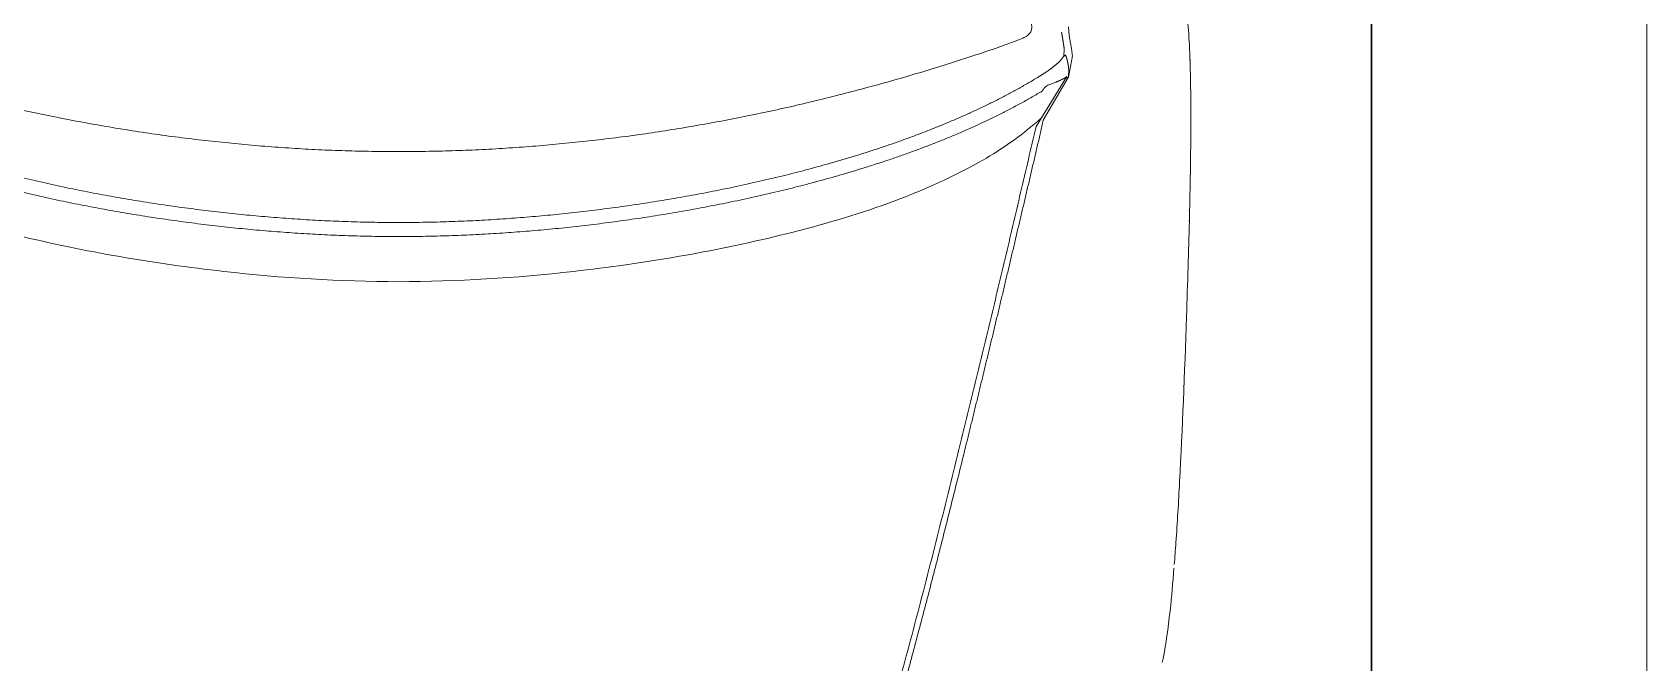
# Model space of a CAD drawing. Extents: x -2012 to 34975, y -1043 to 8321.
# Drawn here: x 33656.5 to 33824.4, y 1494.4 to 1559.9 of the extents above; entities that cross this region are included whole.
import ezdxf
from ezdxf.xclip import XClip

# ---------------------------------------------------------------- set-up
doc = ezdxf.new("R2010")
doc.units = 0
doc.header["$LTSCALE"] = 25
doc.header["$XCLIPFRAME"] = 0
doc.layers.get('0').update_dxf_attribs({"color": 9, "lineweight": 9})
for name, color, linetype, lineweight in [('04', 9, 'Continuous', 9), ('06D', 9, 'Continuous', 9), ('E-KABLO', 7, 'Continuous', 30)]:
    doc.layers.add(name, color=color, linetype=linetype, lineweight=lineweight)

# ---------------------------------------------------------------- blocks, each defined once
blk = doc.blocks.new('p-araba-polo')
at = {"extrusion": (0, 0, -1)}
for p, q in [((1.033, 0.6629), (1.0852, 0.695)), ((1.0841, 0.6962), (1.0396, 0.6705)), ((1.1066, 0.7007), (1.0845, 0.6967)), ((1.1073, 0.6936), (1.1062, 0.6918)), ((1.1134, 0.6923), (1.1062, 0.6918)), ((1.1134, 0.6923), (1.1134, 0.6923)), ((1.1367, 0.6968), (1.1276, 0.6974))]:
    blk.add_line(p, q, dxfattribs=at)
for points, degree, knots in [([(0.578, 0.8067), (0.5852, 0.8073), (0.6136, 0.8094), (0.6943, 0.8142), (0.7938, 0.8181), (0.9022, 0.8216), (0.9869, 0.8238), (1.0486, 0.8241), (1.0808, 0.8236)], 3, [0, 0, 0, 0, 0.049552, 0.182368, 0.511137, 0.607099, 0.78604, 1, 1, 1, 1]), ([(0.5894, 0.8074), (0.5894, 0.8074), (0.5894, 0.8074), (0.5894, 0.8074), (0.5894, 0.8074), (0.5894, 0.8074), (0.5894, 0.8074), (0.5894, 0.8074), (0.5894, 0.8074), (0.5894, 0.8074), (0.5894, 0.8074), (0.5894, 0.8074), (0.5894, 0.8074), (0.5894, 0.8074), (0.5894, 0.8074)], 7, [0, 0, 0, 0, 0, 0, 0, 0, 1, 1, 1, 1, 1, 1, 1, 1, 1, 1, 1, 1, 1, 1, 1]), ([(0.4758, 0.7941), (0.4779, 0.7946), (0.4931, 0.7978), (0.5106, 0.8003), (0.5297, 0.8023)], 3, [0, 0, 0, 0, 0.124213, 1, 1, 1, 1]), ([(1.0835, 0.6949), (1.0835, 0.6949), (1.0835, 0.6949), (1.0835, 0.6949), (1.0835, 0.6949), (1.0835, 0.6949), (1.0835, 0.6949), (1.0835, 0.6949), (1.0835, 0.6949), (1.0835, 0.6949), (1.0835, 0.6949)], 5, [0, 0, 0, 0, 0, 0, 1, 1, 1, 1, 1, 1.000001, 1.000001, 1.000001, 1.000001, 1.000001, 1.000001]), ([(1.0853, 0.6968), (1.0851, 0.6968), (1.0847, 0.6968), (1.0844, 0.6966), (1.0841, 0.6965), (1.0841, 0.6963), (1.0841, 0.6962)], 3, [0, 0, 0, 0, 0.226641, 0.489612, 0.73866, 1, 1, 1, 1]), ([(1.093, 0.6968), (1.0925, 0.6969), (1.0916, 0.6969), (1.0908, 0.6969), (1.0904, 0.6969)], 3, [0, 0, 0, 0, 0.627101, 1, 1, 1, 1]), ([(1.0954, 0.6966), (1.095, 0.6967), (1.0942, 0.6968), (1.0934, 0.6968), (1.093, 0.6968)], 3, [0, 0, 0, 0, 0.505636, 1, 1, 1, 1]), ([(1.1073, 0.6936), (1.1072, 0.6936), (1.107, 0.6938), (1.1066, 0.6939), (1.1062, 0.6941), (1.106, 0.6942)], 3, [0, 0, 0, 0, 0.23445, 0.472231, 1, 1, 1, 1]), ([(1.1066, 0.7007), (1.1085, 0.7005), (1.1121, 0.7001), (1.1174, 0.6992), (1.1226, 0.6983), (1.1259, 0.6977), (1.1276, 0.6974)], 3, [0, 0, 0, 0, 0.249853, 0.499728, 0.749768, 1, 1, 1, 1]), ([(1.1075, 0.6933), (1.1074, 0.6934), (1.1074, 0.6935), (1.1073, 0.6935), (1.1073, 0.6936)], 3, [0, 0, 0, 0, 0.501057, 1, 1, 1, 1]), ([(1.0739, 0.6723), (1.0744, 0.6729), (1.0755, 0.6741), (1.0761, 0.6756), (1.0764, 0.6763)], 3, [0, 0, 0, 0, 0.499911, 1, 1, 1, 1]), ([(1.0764, 0.6763), (1.0769, 0.6775), (1.0778, 0.68), (1.0787, 0.6824), (1.0792, 0.6836)], 3, [0, 0, 0, 0, 0.511036, 1, 1, 1, 1]), ([(1.033, 0.6629), (1.0101, 0.6576), (0.9644, 0.6469), (0.8959, 0.6308), (0.8275, 0.6145), (0.7594, 0.598), (0.7142, 0.5869), (0.6916, 0.5814)], 3, [0, 0, 0, 0, 0.200074, 0.400125, 0.600159, 0.800117, 1, 1, 1, 1]), ([(1.1426, 0.6577), (1.141, 0.658), (1.1379, 0.6585), (1.1335, 0.6585), (1.1295, 0.6564), (1.1265, 0.6525), (1.1242, 0.6477), (1.1229, 0.6442), (1.1222, 0.6424)], 3, [0, 0, 0, 0, 0.19548, 0.351811, 0.493077, 0.645392, 0.816793, 1, 1, 1, 1]), ([(1.1222, 0.6424), (1.1229, 0.6442), (1.1242, 0.6477), (1.1265, 0.6525), (1.1295, 0.6564), (1.1335, 0.6585), (1.1379, 0.6585), (1.141, 0.658), (1.1426, 0.6577)], 3, [0, 0, 0, 0, 0.183207, 0.354608, 0.506923, 0.648189, 0.80452, 1, 1, 1, 1]), ([(1.0993, 0.5749), (1.102, 0.5834), (1.1072, 0.5996), (1.1147, 0.6221), (1.1199, 0.6361), (1.1222, 0.6424)], 3, [0, 0, 0, 0, 0.374907, 0.71679, 1, 1, 1, 1]), ([(0.3769, 0.5048), (0.3854, 0.5073), (0.4025, 0.5121), (0.4283, 0.5193), (0.4542, 0.5264), (0.4802, 0.5334), (0.5063, 0.5403), (0.5325, 0.5472), (0.5587, 0.554), (0.5851, 0.5608), (0.6115, 0.5675), (0.6379, 0.5742), (0.6644, 0.5808), (0.6821, 0.5852), (0.6909, 0.5874)], 3, [0, 0, 0, 0, 0.083342, 0.166682, 0.25, 0.333306, 0.416615, 0.499936, 0.583268, 0.666606, 0.749946, 0.83329, 0.916643, 1, 1, 1, 1]), ([(0.6916, 0.5814), (0.6764, 0.5776), (0.6461, 0.5701), (0.6008, 0.5587), (0.5557, 0.5472), (0.5107, 0.5355), (0.4661, 0.5235), (0.4216, 0.5114), (0.3923, 0.5031), (0.3777, 0.4989)], 3, [0, 0, 0, 0, 0.142912, 0.285805, 0.428682, 0.57154, 0.714362, 0.857157, 1, 1, 1, 1]), ([(1.007, 0), (1.0071, 0.0093), (1.0072, 0.0278), (1.0078, 0.0557), (1.0089, 0.0835), (1.0105, 0.1113), (1.0124, 0.1391), (1.0149, 0.1668), (1.0177, 0.1945), (1.0209, 0.2221), (1.0246, 0.2497), (1.0287, 0.2773), (1.0332, 0.3047), (1.0381, 0.3322), (1.0434, 0.3595), (1.049, 0.3867), (1.0551, 0.4139), (1.0616, 0.441), (1.0684, 0.468), (1.0756, 0.4949), (1.0831, 0.5217), (1.091, 0.5484), (1.0965, 0.5661), (1.0993, 0.5749)], 3, [0, 0, 0, 0, 0.047619, 0.095238, 0.142857, 0.190476, 0.238095, 0.285714, 0.333333, 0.380952, 0.428571, 0.47619, 0.523809, 0.571428, 0.619047, 0.666666, 0.714285, 0.761904, 0.809523, 0.857143, 0.904762, 0.952381, 1, 1, 1, 1]), ([(0.92, 0.3968), (0.9028, 0.3261), (0.8804, 0.1943), (0.8718, 0.0608), (0.8718, 0)], 3, [0, 0, 0, 0, 0.54461, 1, 1, 1, 1]), ([(0.92, -0.3968), (0.9028, -0.3261), (0.8804, -0.1943), (0.8718, -0.0608), (0.8718, 0)], 3, [0, 0, 0, 0, 0.54461, 1, 1, 1, 1]), ([(1.007, 0), (1.0071, -0.0093), (1.0072, -0.0278), (1.0078, -0.0557), (1.0089, -0.0835), (1.0105, -0.1113), (1.0124, -0.1391), (1.0149, -0.1668), (1.0177, -0.1945), (1.0209, -0.2221), (1.0246, -0.2497), (1.0287, -0.2773), (1.0332, -0.3047), (1.0381, -0.3322), (1.0434, -0.3595), (1.049, -0.3867), (1.0551, -0.4139), (1.0616, -0.441), (1.0684, -0.468), (1.0756, -0.4949), (1.0831, -0.5217), (1.091, -0.5484), (1.0965, -0.5661), (1.0993, -0.5749)], 3, [0, 0, 0, 0, 0.047619, 0.095238, 0.142857, 0.190476, 0.238095, 0.285714, 0.333333, 0.380952, 0.428571, 0.47619, 0.523809, 0.571428, 0.619047, 0.666666, 0.714285, 0.761904, 0.809523, 0.857143, 0.904762, 0.952381, 1, 1, 1, 1])]:
    blk.add_open_spline(points, degree=degree, knots=knots)
for points, degree in [([(1.0811, 0.8236), (1.0881, 0.8235), (1.0946, 0.8233), (1.1009, 0.8231)], 3), ([(1.1014, 0.8231), (1.1013, 0.8231), (1.1011, 0.8231), (1.101, 0.8231), (1.1008, 0.8231), (1.1007, 0.8231), (1.1006, 0.8231), (1.1004, 0.8231)], 7), ([(1.1004, 0.8231), (1.1009, 0.8231), (1.1013, 0.8231), (1.1018, 0.8231), (1.1022, 0.823), (1.1026, 0.8229)], 5), ([(1.1026, 0.8229), (1.1022, 0.823), (1.1018, 0.8231), (1.1013, 0.8231), (1.1009, 0.8231), (1.1004, 0.8231)], 5), ([(1.1004, 0.8231), (1.1008, 0.8231), (1.1011, 0.8231), (1.1015, 0.8231)], 3), ([(1.1009, 0.8231), (1.1242, 0.8223), (1.1443, 0.821), (1.1589, 0.8187)], 3), ([(0.5299, 0.8024), (0.5443, 0.8039), (0.5588, 0.8052), (0.5741, 0.8064)], 3), ([(0.7638, 0.8164), (0.7637, 0.8164), (0.7637, 0.8163), (0.7636, 0.8162), (0.7635, 0.8161), (0.7634, 0.8159)], 5), ([(0.7638, 0.8164), (0.7637, 0.8164), (0.7637, 0.8163), (0.7636, 0.8162), (0.7635, 0.8161), (0.7634, 0.8159)], 5), ([(0.9357, 0.8222), (0.9352, 0.8222), (0.9348, 0.8222), (0.9343, 0.8222)], 3), ([(0.9453, 0.8224), (0.9455, 0.8224), (0.9457, 0.8224), (0.9459, 0.8223), (0.9461, 0.8222), (0.9463, 0.8221)], 5), ([(0.9453, 0.8224), (0.9455, 0.8224), (0.9457, 0.8224), (0.9459, 0.8223), (0.9461, 0.8222), (0.9463, 0.8221)], 5), ([(1.0847, 0.695), (1.0835, 0.6928), (1.0823, 0.6906), (1.0812, 0.6883), (1.0802, 0.686), (1.0792, 0.6836)], 5), ([(1.0819, 0.692), (1.0819, 0.692), (1.0819, 0.692), (1.0819, 0.6919)], 3), ([(1.0835, 0.6949), (1.0837, 0.6952), (1.0838, 0.6954), (1.0839, 0.6957), (1.084, 0.6959), (1.0841, 0.6962)], 5), ([(1.0852, 0.695), (1.0851, 0.695), (1.085, 0.695), (1.0849, 0.695), (1.0848, 0.695), (1.0846, 0.695)], 5), ([(1.0847, 0.695), (1.0849, 0.695), (1.085, 0.695), (1.0852, 0.695)], 3), ([(1.0856, 0.6968), (1.0855, 0.6968), (1.0854, 0.6968), (1.0853, 0.6968)], 3), ([(1.0853, 0.6665), (1.0897, 0.6737), (1.0944, 0.6806), (1.0995, 0.687), (1.1062, 0.6918)], 4), ([(1.0895, 0.6969), (1.0887, 0.6969), (1.088, 0.6968), (1.0872, 0.6968), (1.0864, 0.6968), (1.0856, 0.6968)], 5), ([(1.0904, 0.6969), (1.0901, 0.6969), (1.0898, 0.6969), (1.0895, 0.6969)], 3), ([(1.093, 0.6968), (1.0935, 0.6968), (1.094, 0.6968), (1.0944, 0.6967), (1.0949, 0.6967), (1.0954, 0.6966)], 5), ([(1.0954, 0.6966), (1.0957, 0.6966), (1.0959, 0.6965), (1.0962, 0.6965), (1.0964, 0.6965), (1.0967, 0.6964)], 5), ([(1.0967, 0.6964), (1.0963, 0.6965), (1.0958, 0.6965), (1.0954, 0.6966)], 3), ([(1.0967, 0.6964), (1.0969, 0.6964), (1.0972, 0.6963), (1.0974, 0.6963), (1.0977, 0.6962), (1.0979, 0.6962)], 5), ([(1.0979, 0.6962), (1.0975, 0.6963), (1.0971, 0.6963), (1.0967, 0.6964)], 3), ([(1.0979, 0.6962), (1.0992, 0.696), (1.1005, 0.6957), (1.1018, 0.6955), (1.103, 0.6951), (1.1043, 0.6947)], 5), ([(1.1043, 0.6947), (1.1046, 0.6947), (1.1048, 0.6946), (1.1051, 0.6945), (1.1054, 0.6944), (1.1056, 0.6943)], 5), ([(1.1056, 0.6943), (1.1052, 0.6945), (1.1048, 0.6946), (1.1043, 0.6947)], 3), ([(1.1056, 0.6943), (1.1057, 0.6943), (1.1058, 0.6942), (1.1059, 0.6942), (1.1059, 0.6942), (1.106, 0.6942)], 5), ([(1.106, 0.6942), (1.1059, 0.6942), (1.1057, 0.6943), (1.1056, 0.6943)], 3), ([(1.106, 0.6942), (1.1063, 0.6941), (1.1065, 0.694), (1.1067, 0.6939), (1.107, 0.6938), (1.1073, 0.6936)], 5), ([(1.106, 0.6942), (1.106, 0.6942), (1.106, 0.6942), (1.106, 0.6942)], 3), ([(1.1062, 0.6922), (1.1062, 0.6921), (1.1062, 0.6921), (1.1062, 0.692), (1.1062, 0.692), (1.1062, 0.6919)], 5), ([(1.1062, 0.6922), (1.1062, 0.6921), (1.1062, 0.6921), (1.1062, 0.692), (1.1062, 0.692), (1.1062, 0.6919)], 5), ([(1.1062, 0.6919), (1.1062, 0.6919), (1.1062, 0.6919), (1.1062, 0.6919), (1.1062, 0.6919), (1.1062, 0.6919)], 5), ([(1.1062, 0.6919), (1.1062, 0.6919), (1.1062, 0.6919), (1.1062, 0.6919)], 3), ([(1.1073, 0.6936), (1.1073, 0.6935), (1.1074, 0.6935), (1.1074, 0.6934), (1.1074, 0.6934), (1.1075, 0.6933)], 5), ([(1.131, 0.6895), (1.1285, 0.6899), (1.126, 0.6904), (1.1235, 0.6908), (1.121, 0.6912), (1.1184, 0.6916), (1.1159, 0.6919), (1.1134, 0.6923)], 7), ([(1.0701, 0.6696), (1.0708, 0.6699), (1.0714, 0.6703), (1.0721, 0.6707), (1.0728, 0.6713), (1.0733, 0.6717), (1.0739, 0.6723)], 6), ([(1.0396, 0.6705), (0.9891, 0.6588), (0.9388, 0.647), (0.8888, 0.6352), (0.839, 0.6234), (0.7894, 0.6115), (0.7401, 0.5995), (0.6909, 0.5874)], 7), ([(0.9187, 0), (0.9187, 0.0992), (0.9262, 0.1979), (0.9398, 0.2961), (0.9595, 0.3936), (0.9846, 0.4892), (1.0189, 0.5845), (1.0701, 0.6696)], 7), ([(1.0853, 0.6665), (1.0348, 0.5843), (0.9999, 0.4894), (0.9745, 0.3944), (0.9546, 0.2963), (0.9409, 0.1982), (0.9333, 0.099), (0.9333, 0)], 7), ([(1.0354, 0.6609), (1.0204, 0.6432), (1.0073, 0.6239), (0.996, 0.6037)], 3), ([(1.0419, 0.6684), (1.0406, 0.6669), (1.0392, 0.6654), (1.0379, 0.6639), (1.0366, 0.6624), (1.0354, 0.6609)], 5), ([(1.0354, 0.6609), (1.0366, 0.6624), (1.0379, 0.6639), (1.0392, 0.6654), (1.0406, 0.6669), (1.0419, 0.6684)], 5), ([(1.0412, 0.6668), (1.0411, 0.6669), (1.041, 0.667), (1.0408, 0.6672)], 3), ([(1.0412, 0.6668), (1.0411, 0.6668), (1.0411, 0.6669), (1.041, 0.667), (1.0409, 0.6671), (1.0408, 0.6672)], 5), ([(1.0418, 0.6684), (1.0419, 0.6684), (1.0419, 0.6684), (1.0419, 0.6684), (1.0419, 0.6684), (1.0419, 0.6684), (1.0419, 0.6684)], 6), ([(1.0419, 0.6684), (1.0419, 0.6684), (1.0419, 0.6684), (1.0419, 0.6684), (1.0419, 0.6684), (1.0419, 0.6684), (1.0419, 0.6684)], 6), ([(1.07, 0.6707), (1.07, 0.6707), (1.07, 0.6707), (1.07, 0.6707), (1.07, 0.6707), (1.07, 0.6707)], 5), ([(1.07, 0.6707), (1.07, 0.6707), (1.07, 0.6707), (1.07, 0.6707), (1.07, 0.6707), (1.07, 0.6707)], 5), ([(0.996, 0.6037), (0.96, 0.5393), (0.9375, 0.4684), (0.92, 0.3968)], 3), ([(0.9187, 0), (0.9187, -0.0992), (0.9262, -0.1979), (0.9398, -0.2961), (0.9595, -0.3936), (0.9846, -0.4892), (1.0189, -0.5845), (1.0701, -0.6696)], 7), ([(1.0853, -0.6665), (1.0348, -0.5843), (0.9999, -0.4894), (0.9745, -0.3944), (0.9546, -0.2963), (0.9409, -0.1982), (0.9333, -0.099), (0.9333, 0)], 7)]:
    blk.add_open_spline(points, degree=degree)

msp = doc.modelspace()

# ---------------------------------------------------------------- linework, layer by layer
at = {"layer": '06D'}
msp.add_lwpolyline([(33574.41, 1407.04), (33824.41, 1407.04), (33824.41, 1907.04), (33574.41, 1907.04)], close=True, dxfattribs=at)
at = {"layer": 'E-KABLO', "color": 6}
msp.add_line((33795.77, 3977.51), (33795.77, 317.8), dxfattribs=at)

# ---------------------------------------------------------------- block references
at = {"layer": '04'}
ref = msp.add_blockref('p-araba-polo', (33694.6, 1446.8), dxfattribs=dict(at, xscale=-100, yscale=100, zscale=100, rotation=270))
XClip(ref).set_block_clipping_path([(-0.0924763951, -0.9835002962), (4.0650970395, 0.9845199444)])

doc.saveas('drawing.dxf')
